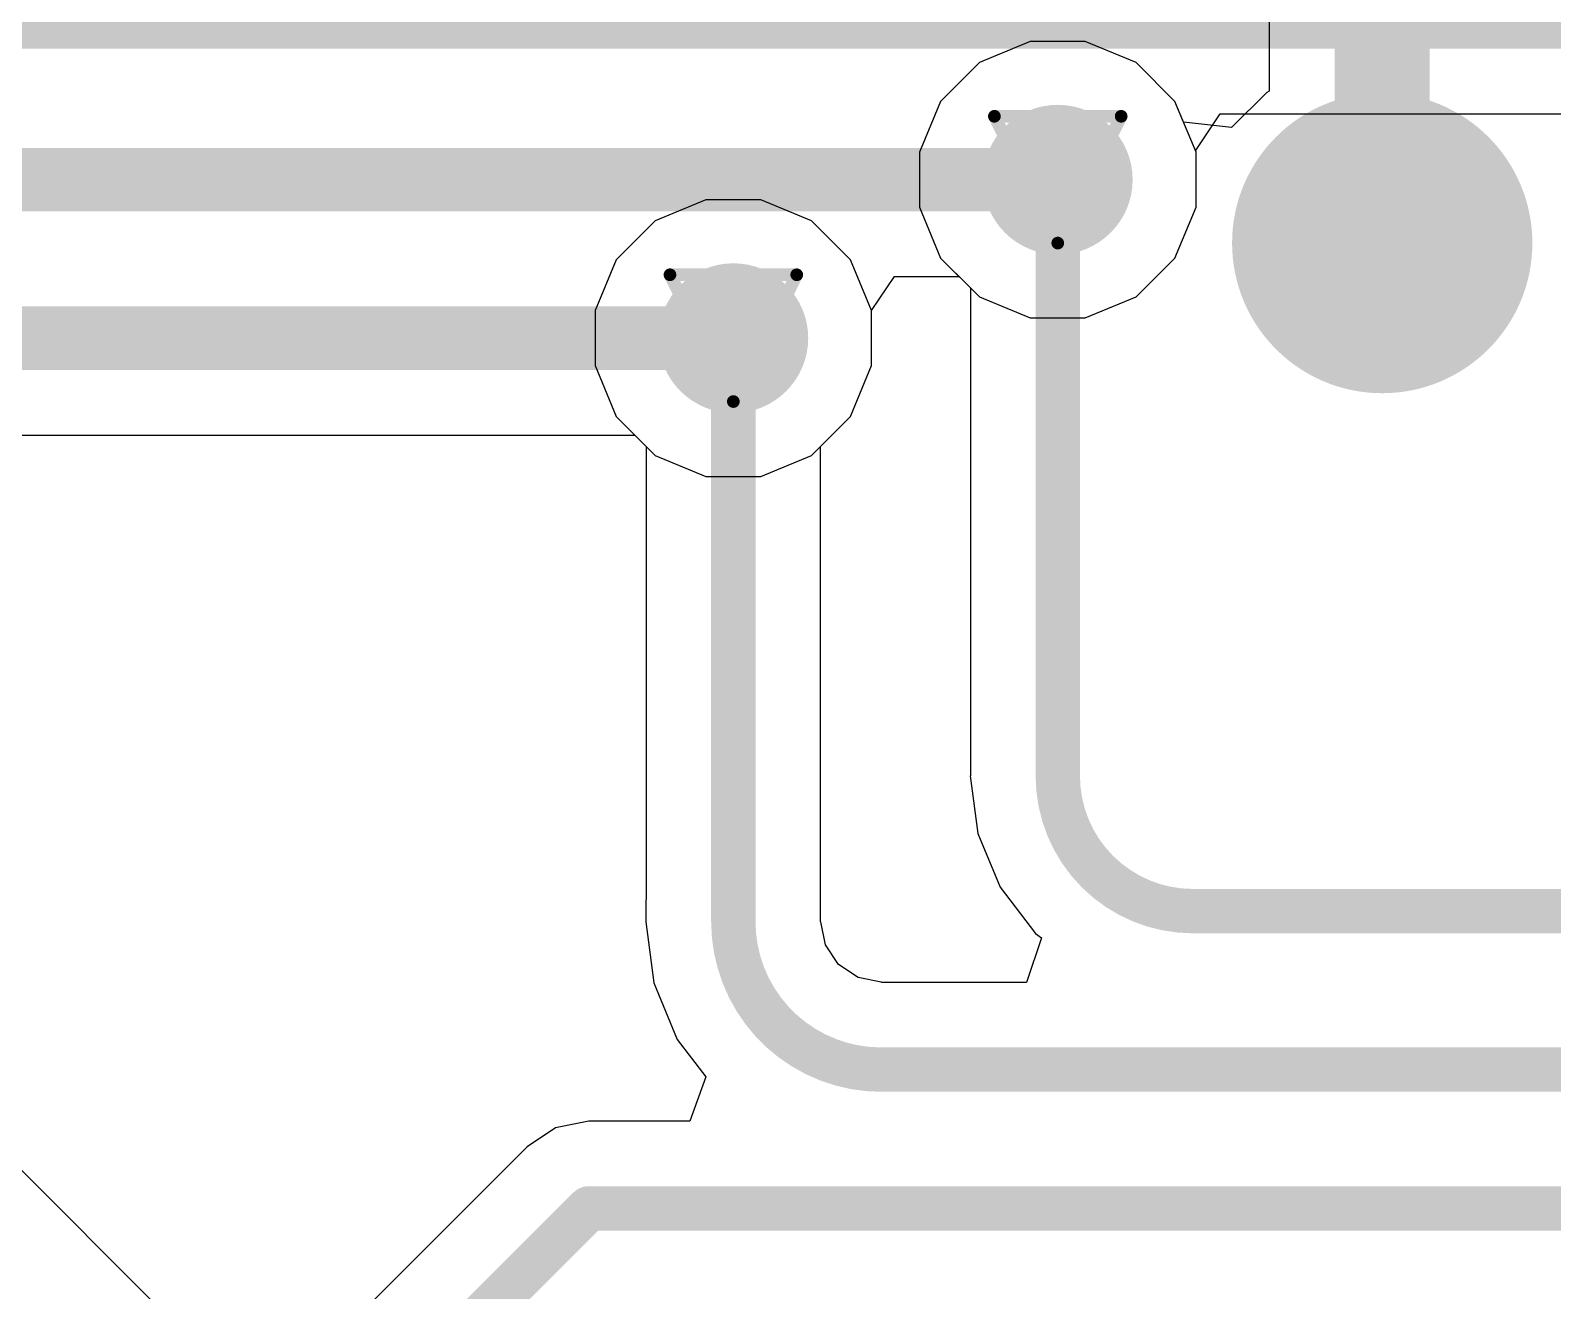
# Model space of a CAD drawing. Header units: inches. Extents: x 0 to 5359, y 0 to 5098.
# Drawn here: x 65.48 to 71.58, y 69.29 to 74.34 of the extents above; entities that cross this region are included whole.
import ezdxf

# ---------------------------------------------------------------- set-up
doc = ezdxf.new("R2010")
doc.units = ezdxf.units.IN
for name, color, linetype in [('Bottom Layer', 5, 'Continuous'), ('Drill Drawing', 1, 'Continuous'), ('Layer 1', 16, 'Continuous'), ('Layer 2', 76, 'Continuous'), ('Top Layer', 1, 'Continuous'), ('Top Paste', 8, 'Continuous'), ('Top Solder', 216, 'Continuous'), ('Via Holes', 16, 'Continuous')]:
    doc.layers.add(name, color=color, linetype=linetype)

msp = doc.modelspace()

# ---------------------------------------------------------------- hatches: boundary and pattern name
at = {"layer": 'Bottom Layer'}
h = msp.add_hatch(color=5, dxfattribs=at)
edge = h.paths.add_edge_path()
edge.add_arc((69.5999624, 73.74604504), 0.2999994, 0, 360)
h = msp.add_hatch(color=5, dxfattribs=at)
edge = h.paths.add_edge_path()
edge.add_arc((68.29996245999999, 73.11104504), 0.2999994, 0, 360)
at = {"layer": 'Layer 1'}
h = msp.add_hatch(color=16, dxfattribs=at)
edge = h.paths.add_edge_path()
edge.add_arc((69.5999624, 73.74604504), 0.2999994, 0, 360)
h = msp.add_hatch(color=16, dxfattribs=at)
edge = h.paths.add_edge_path()
edge.add_arc((68.29996245999999, 73.11104504), 0.2999994, 0, 360)
at = {"layer": 'Layer 2'}
h = msp.add_hatch(color=76, dxfattribs=at)
edge = h.paths.add_edge_path()
edge.add_arc((69.5999624, 73.74604504), 0.2999994, 0, 360)
h = msp.add_hatch(color=76, dxfattribs=at)
edge = h.paths.add_edge_path()
edge.add_arc((68.29996245999999, 73.11104504), 0.2999994, 0, 360)
at = {"layer": 'Top Layer'}
h = msp.add_hatch(color=1, dxfattribs=at)
edge = h.paths.add_edge_path()
edge.add_arc((69.5999624, 73.74604504), 0.2999994, 0, 360)
h = msp.add_hatch(color=1, dxfattribs=at)
edge = h.paths.add_edge_path()
edge.add_arc((70.89996233999999, 73.49204504), 0.499999, 0, 360)
h = msp.add_hatch(color=1, dxfattribs=at)
edge = h.paths.add_edge_path()
edge.add_arc((68.29996245999999, 73.11104504), 0.2999994, 0, 360)
at = {"layer": 'Top Paste'}
h = msp.add_hatch(color=8, dxfattribs=at)
edge = h.paths.add_edge_path()
edge.add_arc((70.89996233999999, 73.49204504), 0.499999, 0, 360)
at = {"layer": 'Top Solder'}
h = msp.add_hatch(color=216, dxfattribs=at)
edge = h.paths.add_edge_path()
edge.add_arc((70.89996233999999, 73.49204504), 0.601599, 0, 360)
at = {"layer": 'Via Holes'}
h = msp.add_hatch(color=7, dxfattribs=at)
edge = h.paths.add_edge_path()
edge.add_arc((69.5999624, 73.74604504), 0.1499997, 0, 360)
h = msp.add_hatch(color=7, dxfattribs=at)
edge = h.paths.add_edge_path()
edge.add_arc((68.29996245999999, 73.11104504), 0.1499997, 0, 360)

# ---------------------------------------------------------------- linework, layer by layer
at = {"layer": 'Bottom Layer'}
for p, q in [((70.15177994, 73.86151344), (70.25056054, 74.00934906)), ((70.25056054, 74.00934906), (75.70551533999999, 74.00934906)), ((70.15396179999999, 73.85624294), (70.15177994, 73.86151344)), ((70.15396179999999, 73.63584714), (70.15396179999999, 73.85624294)), ((70.06962109999999, 73.43223058), (70.15396179999999, 73.63584714)), ((69.91377686, 73.27638633999999), (70.06962109999999, 73.43223058)), ((68.85396186, 73.2212404), (68.9450615, 73.35757998)), ((68.9450615, 73.35757998), (69.2049543, 73.35757998)), ((69.2049543, 73.35757998), (69.28614794, 73.27638633999999)), ((69.28614794, 73.27638633999999), (69.48976449999999, 73.19204563999999)), ((69.7101603, 73.19204563999999), (69.91377686, 73.27638633999999)), ((68.85396186, 73.00084714), (68.85396186, 73.2212404)), ((69.48976449999999, 73.19204563999999), (69.7101603, 73.19204563999999)), ((68.76962115999999, 72.79723057999999), (68.85396186, 73.00084714)), ((68.61377691999999, 72.64138634), (68.76962115999999, 72.79723057999999)), ((55.76493799999999, 72.72257744), (67.90495435999999, 72.72257997999999)), ((67.90495435999999, 72.72257997999999), (67.986148, 72.64138634)), ((67.986148, 72.64138634), (68.18976456, 72.55704564)), ((68.41016035999999, 72.55704564), (68.61377691999999, 72.64138634)), ((68.18976456, 72.55704564), (68.41016035999999, 72.55704564))]:
    msp.add_line(p, q, dxfattribs=at)
for points in [[(39.36120906, 74.39781412, 0.254, 0.254, 0), (76.10052343999999, 74.39781412, 0.254, 0.254, 0)], [(40.00633604, 73.74604504, 0.254, 0.254, 0), (69.5999624, 73.74604504, 0.254, 0.254, 0)], [(49.76974552, 73.1110425, 0.254, 0.254, 0), (68.29996245999999, 73.11104504, 0.254, 0.254, 0)]]:
    msp.add_lwpolyline(points, format="xyseb", dxfattribs=at)
for points in [[(69.53646239999999, 73.74604504, 0.127, 0.127, 1), (69.6634624, 73.74604504, 0.127, 0.127, 1)], [(68.23646246, 73.11104504, 0.127, 0.127, 1), (68.36346246, 73.11104504, 0.127, 0.127, 1)]]:
    msp.add_lwpolyline(points, format="xyseb", close=True, dxfattribs=at)
at = {"layer": 'Drill Drawing'}
for points in [[(69.34596239999999, 74.00004504, 0.0508, 0.0508, 0), (69.8539624, 74.00004504, 0.0508, 0.0508, 0)], [(69.34596239999999, 74.00004504, 0.0508, 0.0508, 0), (69.5999624, 73.49204504, 0.0508, 0.0508, 0)], [(69.5999624, 73.49204504, 0.0508, 0.0508, 0), (69.8539624, 74.00004504, 0.0508, 0.0508, 0)], [(68.04596246, 73.36504504, 0.0508, 0.0508, 0), (68.55396246, 73.36504504, 0.0508, 0.0508, 0)], [(68.04596246, 73.36504504, 0.0508, 0.0508, 0), (68.29996245999999, 72.85704504, 0.0508, 0.0508, 0)], [(68.29996245999999, 72.85704504, 0.0508, 0.0508, 0), (68.55396246, 73.36504504, 0.0508, 0.0508, 0)]]:
    msp.add_lwpolyline(points, format="xyseb", dxfattribs=at)
for points in [[(69.3332624, 74.00004504, 0.0254, 0.0254, 1), (69.3586624, 74.00004504, 0.0254, 0.0254, 1)], [(69.3332624, 74.00004504, 0.0254, 0.0254, 1), (69.3586624, 74.00004504, 0.0254, 0.0254, 1)], [(69.84126239999999, 74.00004504, 0.0254, 0.0254, 1), (69.8666624, 74.00004504, 0.0254, 0.0254, 1)], [(69.84126239999999, 74.00004504, 0.0254, 0.0254, 1), (69.8666624, 74.00004504, 0.0254, 0.0254, 1)], [(69.5872624, 73.49204504, 0.0254, 0.0254, 1), (69.61266239999999, 73.49204504, 0.0254, 0.0254, 1)], [(69.5872624, 73.49204504, 0.0254, 0.0254, 1), (69.61266239999999, 73.49204504, 0.0254, 0.0254, 1)], [(68.03326245999999, 73.36504504, 0.0254, 0.0254, 1), (68.05866246000001, 73.36504504, 0.0254, 0.0254, 1)], [(68.03326245999999, 73.36504504, 0.0254, 0.0254, 1), (68.05866246000001, 73.36504504, 0.0254, 0.0254, 1)], [(68.54126246, 73.36504504, 0.0254, 0.0254, 1), (68.56666245999999, 73.36504504, 0.0254, 0.0254, 1)], [(68.54126246, 73.36504504, 0.0254, 0.0254, 1), (68.56666245999999, 73.36504504, 0.0254, 0.0254, 1)], [(68.28726246, 72.85704504, 0.0254, 0.0254, 1), (68.31266246, 72.85704504, 0.0254, 0.0254, 1)], [(68.28726246, 72.85704504, 0.0254, 0.0254, 1), (68.31266246, 72.85704504, 0.0254, 0.0254, 1)]]:
    msp.add_lwpolyline(points, format="xyseb", close=True, dxfattribs=at)
at = {"layer": 'Layer 1'}
for p, q in [((69.48976449999999, 74.30004444), (69.28614794, 74.21570374)), ((69.7101603, 74.30004444), (69.48976449999999, 74.30004444)), ((69.91377686, 74.21570374), (69.7101603, 74.30004444)), ((69.28614794, 74.21570374), (69.1303037, 74.05985949999999)), ((70.06962109999999, 74.05985949999999), (69.91377686, 74.21570374)), ((69.1303037, 74.05985949999999), (69.04596299999999, 73.85624294)), ((70.15396179999999, 73.85624294), (70.06962109999999, 74.05985949999999)), ((69.04596299999999, 73.85624294), (69.04596299999999, 73.63584714)), ((70.15396179999999, 73.63584714), (70.15396179999999, 73.85624294)), ((68.18976456, 73.66504443999999), (67.986148, 73.58070373999999)), ((68.41016035999999, 73.66504443999999), (68.18976456, 73.66504443999999)), ((68.61377691999999, 73.58070373999999), (68.41016035999999, 73.66504443999999)), ((69.04596299999999, 73.63584714), (69.1303037, 73.43223058)), ((70.06962109999999, 73.43223058), (70.15396179999999, 73.63584714)), ((67.986148, 73.58070373999999), (67.83030375999999, 73.4248595)), ((68.76962115999999, 73.4248595), (68.61377691999999, 73.58070373999999)), ((69.1303037, 73.43223058), (69.28614794, 73.27638633999999)), ((69.91377686, 73.27638633999999), (70.06962109999999, 73.43223058)), ((67.83030375999999, 73.4248595), (67.74596306, 73.22124294)), ((68.85396186, 73.22124294), (68.76962115999999, 73.4248595)), ((69.28614794, 73.27638633999999), (69.48976449999999, 73.19204563999999)), ((69.7101603, 73.19204563999999), (69.91377686, 73.27638633999999)), ((67.74596306, 73.22124294), (67.74596306, 73.00084714)), ((68.85396186, 73.00084714), (68.85396186, 73.22124294)), ((69.48976449999999, 73.19204563999999), (69.7101603, 73.19204563999999)), ((67.74596306, 73.00084714), (67.83030375999999, 72.79723057999999)), ((68.76962115999999, 72.79723057999999), (68.85396186, 73.00084714)), ((67.83030375999999, 72.79723057999999), (67.986148, 72.64138634)), ((68.61377691999999, 72.64138634), (68.76962115999999, 72.79723057999999)), ((67.986148, 72.64138634), (68.18976456, 72.55704564)), ((68.41016035999999, 72.55704564), (68.61377691999999, 72.64138634)), ((68.18976456, 72.55704564), (68.41016035999999, 72.55704564))]:
    msp.add_line(p, q, dxfattribs=at)
at = {"layer": 'Layer 2'}
for p, q in [((71.37399746, 63.84965131999999), (60.19799238, 75.02565894)), ((69.48976449999999, 74.30004444), (69.28614794, 74.21570374)), ((69.7101603, 74.30004444), (69.48976449999999, 74.30004444)), ((69.91377686, 74.21570374), (69.7101603, 74.30004444)), ((69.28614794, 74.21570374), (69.1303037, 74.05985949999999)), ((70.06962109999999, 74.05985949999999), (69.91377686, 74.21570374)), ((69.1303037, 74.05985949999999), (69.04596299999999, 73.85624294)), ((70.15396179999999, 73.85624294), (70.06962109999999, 74.05985949999999)), ((69.04596299999999, 73.85624294), (69.04596299999999, 73.63584714)), ((70.15396179999999, 73.63584714), (70.15396179999999, 73.85624294)), ((68.18976456, 73.66504443999999), (67.986148, 73.58070373999999)), ((68.41016035999999, 73.66504443999999), (68.18976456, 73.66504443999999)), ((68.61377691999999, 73.58070373999999), (68.41016035999999, 73.66504443999999)), ((69.04596299999999, 73.63584714), (69.1303037, 73.43223058)), ((70.06962109999999, 73.43223058), (70.15396179999999, 73.63584714)), ((67.986148, 73.58070373999999), (67.83030375999999, 73.4248595)), ((68.76962115999999, 73.4248595), (68.61377691999999, 73.58070373999999)), ((69.1303037, 73.43223058), (69.28614794, 73.27638633999999)), ((69.91377686, 73.27638633999999), (70.06962109999999, 73.43223058)), ((67.83030375999999, 73.4248595), (67.74596306, 73.22124294)), ((68.85396186, 73.22124294), (68.76962115999999, 73.4248595)), ((69.28614794, 73.27638633999999), (69.48976449999999, 73.19204563999999)), ((69.7101603, 73.19204563999999), (69.91377686, 73.27638633999999)), ((67.74596306, 73.22124294), (67.74596306, 73.00084714)), ((68.85396186, 73.00084714), (68.85396186, 73.22124294)), ((69.48976449999999, 73.19204563999999), (69.7101603, 73.19204563999999)), ((67.74596306, 73.00084714), (67.83030375999999, 72.79723057999999)), ((68.76962115999999, 72.79723057999999), (68.85396186, 73.00084714)), ((67.83030375999999, 72.79723057999999), (67.986148, 72.64138634)), ((68.61377691999999, 72.64138634), (68.76962115999999, 72.79723057999999)), ((67.986148, 72.64138634), (68.18976456, 72.55704564)), ((68.41016035999999, 72.55704564), (68.61377691999999, 72.64138634)), ((68.18976456, 72.55704564), (68.41016035999999, 72.55704564))]:
    msp.add_line(p, q, dxfattribs=at)
at = {"layer": 'Top Layer'}
for p, q in [((70.44675521999999, 74.74604558), (70.44675521999999, 74.10103036)), ((69.48976449999999, 74.30004444), (69.28614794, 74.21570374)), ((69.7101603, 74.30004444), (69.48976449999999, 74.30004444)), ((69.91377686, 74.21570374), (69.7101603, 74.30004444)), ((69.28614794, 74.21570374), (69.1303037, 74.05985949999999)), ((70.06962109999999, 74.05985949999999), (69.91377686, 74.21570374)), ((69.1303037, 74.05985949999999), (69.04596299999999, 73.85624294)), ((70.10396698, 73.97694374), (70.06962109999999, 74.05985949999999)), ((70.43699654, 74.09539663999999), (70.29661073999999, 73.95501084)), ((70.44675521999999, 74.10103036), (70.43699654, 74.09539663999999)), ((70.29661073999999, 73.95501084), (70.10396698, 73.97694374)), ((69.04596299999999, 73.85624294), (69.04596299999999, 73.63584714)), ((68.18976456, 73.66504443999999), (67.986148, 73.58070373999999)), ((68.41016035999999, 73.66504443999999), (68.18976456, 73.66504443999999)), ((68.61377691999999, 73.58070373999999), (68.41016035999999, 73.66504443999999)), ((69.04596299999999, 73.63584714), (69.1303037, 73.43223058)), ((67.986148, 73.58070373999999), (67.83030375999999, 73.4248595)), ((68.76962115999999, 73.4248595), (68.61377691999999, 73.58070373999999)), ((69.1303037, 73.43223058), (69.25034409999999, 73.31219018)), ((67.83030375999999, 73.4248595), (67.74596306, 73.22124294)), ((68.85396186, 73.22124294), (68.76962115999999, 73.4248595)), ((69.25034409999999, 73.31219018), (69.25034409999999, 71.35691087999999)), ((67.74596306, 73.22124294), (67.74596306, 73.00084714)), ((68.85396186, 73.00084714), (68.85396186, 73.22124294)), ((67.74596306, 73.00084714), (67.83030375999999, 72.79723057999999)), ((68.76962115999999, 72.79723057999999), (68.85396186, 73.00084714)), ((67.83030375999999, 72.79723057999999), (67.95034416, 72.67719018)), ((68.64958075999999, 72.67719018), (68.76962115999999, 72.79723057999999)), ((67.95034416, 72.67719018), (67.95034416, 70.95003844)), ((68.64958075999999, 70.77277438), (68.64958075999999, 72.67719018)), ((69.25034409999999, 71.35691087999999), (69.2494297, 71.35691087999999)), ((69.2494297, 71.35691087999999), (69.27983096, 71.1259817)), ((69.27983096, 71.1259817), (69.36896718, 70.91079036)), ((67.95034416, 70.95003844), (67.94898526, 70.77278199999999)), ((69.36896718, 70.91079036), (69.51076268, 70.72600028)), ((67.94898526, 70.77278199999999), (67.94898017999999, 70.77276167999999)), ((67.94898017999999, 70.77276167999999), (67.98113912, 70.52855337999999)), ((68.64958584, 70.77276676), (68.64958075999999, 70.77277438)), ((68.65091933999999, 70.77276676), (68.64958584, 70.77276676)), ((68.6509168, 70.77276167999999), (68.65091933999999, 70.77276676)), ((68.66930894, 70.68029806), (68.6509168, 70.77276167999999)), ((69.53472758, 70.70761067999999), (69.4743721, 70.52981068)), ((69.51076268, 70.72600028), (69.53472758, 70.70761067999999)), ((68.72168373999999, 70.60191112), (68.66930894, 70.68029806)), ((68.80007067999999, 70.54953632), (68.72168373999999, 70.60191112)), ((67.98113912, 70.52855337999999), (68.07539852, 70.30098715999999)), ((68.8925343, 70.53114418), (68.80007067999999, 70.54953632)), ((68.89308294, 70.5312534), (68.8925343, 70.53114418)), ((68.89308548, 70.53046345999999), (68.89308294, 70.5312534)), ((68.89388558, 70.52981068), (68.89308548, 70.53046345999999)), ((69.4743721, 70.52981068), (68.89388558, 70.52981068)), ((68.07539852, 70.30098715999999), (68.19004142, 70.15158435999999)), ((68.19004142, 70.15158435999999), (68.12508092, 69.97378436)), ((67.72124378, 69.97378436), (67.58744928, 69.94717023999999)), ((68.12508092, 69.97378436), (67.72124378, 69.97378436)), ((67.58744928, 69.94717023999999), (67.47402557999999, 69.87138426)), ((67.4740205, 69.87137664000001), (63.42890286, 65.82626154)), ((67.47402557999999, 69.87138426), (67.4740205, 69.87137664000001))]:
    msp.add_line(p, q, dxfattribs=at)
for points in [[(70.89996233999999, 73.49204504, 0.3809999999999999, 0.3809999999999999, 0), (70.89996233999999, 76.25004562, 0.3809999999999999, 0.3809999999999999, 0)], [(69.5999624, 71.35691087999999, 0.1778, 0.1778, 0), (69.5999624, 73.74604504, 0.1778, 0.1778, 0)], [(68.29996245999999, 70.77277184, 0.1778, 0.1778, 0), (68.29996245999999, 73.11104504, 0.1778, 0.1778, 0)], [(70.14167327999999, 70.81519999999999, 0.1778, 0.1778, -0.4142135623730951), (69.5999624, 71.35691087999999, 0.1778, 0.1778, 0)], [(70.14167327999999, 70.81519999999999, 0.1778, 0.1778, 0), (105.2576, 70.81519999999999, 0.1778, 0.1778, 0)], [(68.89388303999999, 70.18018984, 0.1778, 0.1778, -0.4148853877306689), (68.29995991999999, 70.77277184, 0.1778, 0.1778, 0)], [(68.89388303999999, 70.18019238, 0.1778, 0.1778, 0), (105.39936756, 70.18019491999999, 0.1778, 0.1778, 0)], [(61.9492284, 63.85215067999999, 0.1778, 0.1778, 0), (67.72124378, 69.62416606, 0.1778, 0.1778, 0)], [(67.72124378, 69.62416606, 0.1778, 0.1778, 0), (103.93403394, 69.62416606, 0.1778, 0.1778, 0)]]:
    msp.add_lwpolyline(points, format="xyseb", dxfattribs=at)
for points in [[(69.5555124, 73.74604504, 0.08889999999999999, 0.08889999999999999, 1), (69.64441240000001, 73.74604504, 0.08889999999999999, 0.08889999999999999, 1)], [(70.80471234, 73.49204504, 0.1905, 0.1905, 1), (70.99521234, 73.49204504, 0.1905, 0.1905, 1)], [(68.25551245999999, 73.11104504, 0.08889999999999999, 0.08889999999999999, 1), (68.34441246, 73.11104504, 0.08889999999999999, 0.08889999999999999, 1)], [(69.5555124, 71.35691087999999, 0.08889999999999999, 0.08889999999999999, 1), (69.64441240000001, 71.35691087999999, 0.08889999999999999, 0.08889999999999999, 1)], [(69.5555124, 71.35691087999999, 0.08889999999999999, 0.08889999999999999, 1), (69.64441240000001, 71.35691087999999, 0.08889999999999999, 0.08889999999999999, 1)], [(70.09722328, 70.81519999999999, 0.08889999999999999, 0.08889999999999999, 1), (70.18612328, 70.81519999999999, 0.08889999999999999, 0.08889999999999999, 1)], [(70.09722328, 70.81519999999999, 0.08889999999999999, 0.08889999999999999, 1), (70.18612328, 70.81519999999999, 0.08889999999999999, 0.08889999999999999, 1)], [(68.25550992, 70.77277184, 0.08889999999999999, 0.08889999999999999, 1), (68.34440991999999, 70.77277184, 0.08889999999999999, 0.08889999999999999, 1)], [(68.25551245999999, 70.77277184, 0.08889999999999999, 0.08889999999999999, 1), (68.34441246, 70.77277184, 0.08889999999999999, 0.08889999999999999, 1)], [(68.84943304, 70.18019238, 0.08889999999999999, 0.08889999999999999, 1), (68.93833304, 70.18019238, 0.08889999999999999, 0.08889999999999999, 1)], [(68.84943304, 70.18018984, 0.08889999999999999, 0.08889999999999999, 1), (68.93833304, 70.18018984, 0.08889999999999999, 0.08889999999999999, 1)], [(67.67679378, 69.62416606, 0.08889999999999999, 0.08889999999999999, 1), (67.76569377999999, 69.62416606, 0.08889999999999999, 0.08889999999999999, 1)], [(67.67679378, 69.62416606, 0.08889999999999999, 0.08889999999999999, 1), (67.76569377999999, 69.62416606, 0.08889999999999999, 0.08889999999999999, 1)]]:
    msp.add_lwpolyline(points, format="xyseb", close=True, dxfattribs=at)

doc.saveas('drawing.dxf')
